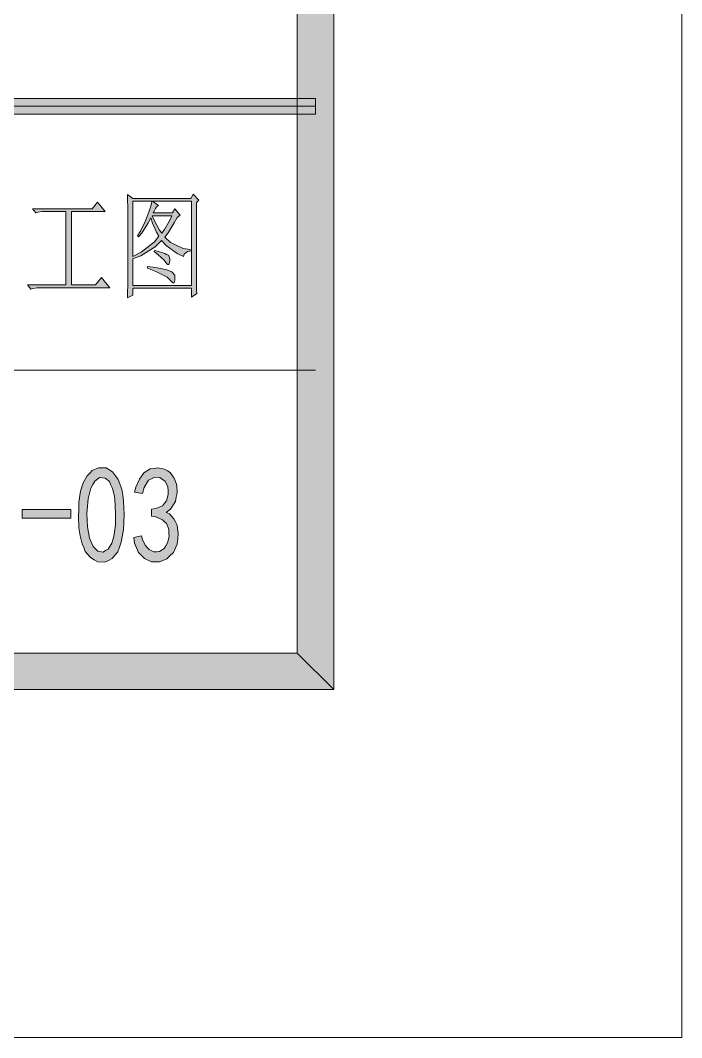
# Model space of a CAD drawing. Header units: millimetres. Extents: x 0 to 829, y 0 to 586.
# Drawn here: x 811.34 to 829.15, y 0 to 27.38 of the extents above; entities that cross this region are included whole.
import ezdxf

# ---------------------------------------------------------------- set-up
doc = ezdxf.new("R2010")
doc.units = ezdxf.units.MM

msp = doc.modelspace()

# ---------------------------------------------------------------- hatches: boundary and pattern name
h = msp.add_hatch(color=0)
h.dxf.hatch_style = 2
h.paths.add_polyline_path([(819.788528, 9.36625), (818.80075, 10.3505), (818.80075, 575.281778), (819.788528, 576.266028)])
h = msp.add_hatch(color=0)
h.dxf.hatch_style = 2
h.paths.add_polyline_path([(769.958667, 24.853194), (769.958667, 25.276528), (819.294639, 25.276528), (819.294639, 24.853194)])
h = msp.add_hatch(color=0)
h.dxf.hatch_style = 2
h.paths.add_polyline_path([(811.671111, 22.302611), (813.279778, 22.302611), (813.424417, 22.482528), (813.629028, 22.232056), (812.718861, 22.232056), (812.718861, 20.2565), (813.367972, 20.2565), (813.53025, 20.461111), (813.7525, 20.182417), (811.858083, 20.182417), (811.794583, 20.182417), (811.678167, 20.164778), (811.62525, 20.147139), (811.537056, 20.2565), (812.574222, 20.2565), (812.574222, 22.232056), (811.992139, 22.232056), (811.928639, 22.232056), (811.812222, 22.210889), (811.759306, 22.19325)])
h = msp.add_hatch(color=0)
h.paths.add_polyline_path([(816.087889, 22.471944), (816.087889, 20.464639), (816.087889, 20.341167), (816.091417, 20.125972), (816.094944, 20.027194), (815.950306, 19.931944), (815.950306, 20.171833), (814.373389, 20.171833), (814.373389, 19.977806), (814.22875, 19.90725), (814.232278, 20.027194), (814.239333, 20.274139), (814.239333, 20.401139), (814.239333, 22.228528), (814.239333, 22.330833), (814.232278, 22.563667), (814.22875, 22.690667), (814.373389, 22.581306), (815.932667, 22.581306), (815.999694, 22.70125), (816.154917, 22.5425)])
h.paths.add_polyline_path([(814.373389, 20.245917), (815.950306, 20.245917), (815.950306, 22.507222), (814.906083, 22.507222), (815.068361, 22.397861), (815.011917, 22.362583), (814.983694, 22.309667), (814.937833, 22.221472), (814.923722, 22.19325), (815.438778, 22.19325), (815.505806, 22.302611), (815.650444, 22.133278), (815.572833, 22.073306), (815.491694, 21.925139), (815.322361, 21.660556), (815.234167, 21.540611), (815.385861, 21.3995), (815.728056, 21.237222), (815.922083, 21.212528), (815.922083, 21.163139), (815.848, 21.159611), (815.756278, 21.085528), (815.738639, 21.0185), (815.569306, 21.099639), (815.272972, 21.314833), (815.145972, 21.455944), (814.976639, 21.286611), (814.592111, 21.036139), (814.373389, 20.958528)])
h.paths.add_polyline_path([(814.373389, 22.507222), (814.373389, 21.0185), (814.599167, 21.141972), (814.955472, 21.413611), (815.078944, 21.565306), (815.015444, 21.674667), (814.906083, 21.921611), (814.856694, 22.059194), (814.779083, 21.9075), (814.616806, 21.6535), (814.528611, 21.551194), (814.500389, 21.575889), (814.578, 21.702889), (814.708528, 21.967472), (814.761444, 22.101528), (814.814361, 22.239111), (814.877861, 22.440194), (814.884917, 22.507222)])
h.paths.add_polyline_path([(814.8955, 22.119167), (814.962528, 21.967472), (815.093056, 21.734639), (815.156556, 21.649972), (815.223583, 21.745222), (815.361167, 21.981583), (815.428194, 22.119167)])
h = msp.add_hatch(color=0)
h.dxf.hatch_style = 2
h.paths.add_polyline_path([(814.955472, 21.187833), (815.068361, 21.159611), (815.234167, 21.103167), (815.283556, 21.078472), (815.332944, 21.057306), (815.375278, 20.972639), (815.37175, 20.916194), (815.364694, 20.85975), (815.347056, 20.803306), (815.332944, 20.803306), (815.315306, 20.803306), (815.283556, 20.831528), (815.262389, 20.863278), (815.216528, 20.92325), (815.05425, 21.067889), (814.944889, 21.152556)])
h = msp.add_hatch(color=0)
h.dxf.hatch_style = 2
h.paths.add_polyline_path([(814.7685, 20.753917), (814.994278, 20.722167), (815.287083, 20.665722), (815.354111, 20.6375), (815.424667, 20.612806), (815.502278, 20.517556), (815.505806, 20.450528), (815.509333, 20.3835), (815.491694, 20.316472), (815.467, 20.316472), (815.452889, 20.316472), (815.4035, 20.355278), (815.37175, 20.390556), (815.297667, 20.464639), (814.997806, 20.619861), (814.7685, 20.704528)])
h = msp.add_hatch(color=0)
h.paths.add_polyline_path([(812.916417, 14.216944), (812.919944, 14.407444), (812.962278, 14.707306), (813.001083, 14.820194), (813.039889, 14.933083), (813.145722, 15.116528), (813.21275, 15.187083), (813.283306, 15.261167), (813.452639, 15.331722), (813.554944, 15.331722), (813.653722, 15.331722), (813.830111, 15.225889), (813.904194, 15.123583), (813.981806, 15.01775), (814.077056, 14.756694), (814.10175, 14.597944), (814.122917, 14.439194), (814.140556, 14.075833), (814.129972, 13.871222), (814.122917, 13.666611), (814.062944, 13.331472), (814.013556, 13.200944), (813.967694, 13.070417), (813.819528, 12.8905), (813.72075, 12.841111), (813.621972, 12.791722), (813.427944, 12.802306), (813.329167, 12.862278), (813.230389, 12.92225), (813.092806, 13.084528), (813.054, 13.186833), (813.011667, 13.285611), (812.955222, 13.500806), (812.937583, 13.610167), (812.919944, 13.723056), (812.909361, 14.026444)])
h.paths.add_polyline_path([(813.156306, 14.301611), (813.138667, 14.104056), (813.152778, 13.751278), (813.181, 13.596056), (813.209222, 13.440833), (813.304472, 13.222111), (813.3715, 13.158611), (813.435, 13.091583), (813.572583, 13.066889), (813.639611, 13.105694), (813.710167, 13.148028), (813.808944, 13.306778), (813.840694, 13.423194), (813.872444, 13.543139), (813.904194, 13.800667), (813.904194, 13.941778), (813.904194, 14.082889), (813.897139, 14.336889), (813.890083, 14.453306), (813.8795, 14.569722), (813.826583, 14.777861), (813.78425, 14.869583), (813.741917, 14.964833), (813.6255, 15.060083), (813.554944, 15.067139), (813.480861, 15.070667), (813.353861, 14.978944), (813.300944, 14.883694), (813.2445, 14.791972), (813.173944, 14.499167)])
h = msp.add_hatch(color=0)
h.dxf.hatch_style = 2
h.paths.add_polyline_path([(814.401611, 13.458472), (814.60975, 13.504333), (814.630917, 13.409083), (814.705, 13.253861), (814.757917, 13.193889), (814.810833, 13.133917), (814.937833, 13.073944), (815.018972, 13.077472), (815.096583, 13.081), (815.220056, 13.162139), (815.265917, 13.236222), (815.311778, 13.313833), (815.350583, 13.486694), (815.347056, 13.581944), (815.34, 13.680722), (815.280028, 13.832417), (815.223583, 13.885333), (815.170667, 13.93825), (814.994278, 14.015861), (814.874333, 14.037028), (814.874333, 14.224), (814.994278, 14.238111), (815.170667, 14.315722), (815.223583, 14.38275), (815.280028, 14.44625), (815.329417, 14.615583), (815.322361, 14.721417), (815.315306, 14.823722), (815.241222, 14.975417), (815.174194, 15.021278), (815.103639, 15.070667), (814.955472, 15.08125), (814.877861, 15.042444), (814.80025, 15.007167), (814.676778, 14.806083), (814.630917, 14.640278), (814.422778, 14.682611), (814.458056, 14.813139), (814.553306, 15.028333), (814.613278, 15.116528), (814.67325, 15.201194), (814.839056, 15.3035), (814.941361, 15.317611), (815.047194, 15.331722), (815.227111, 15.299972), (815.304722, 15.254111), (815.382333, 15.204722), (815.491694, 15.060083), (815.523444, 14.964833), (815.555194, 14.866056), (815.565778, 14.654389), (815.541083, 14.5415), (815.519917, 14.425083), (815.385861, 14.224), (815.2765, 14.135806), (815.357639, 14.093472), (815.481111, 13.962944), (815.523444, 13.878278), (815.565778, 13.790083), (815.597528, 13.564306), (815.583417, 13.423194), (815.565778, 13.282083), (815.467, 13.056306), (815.378806, 12.971639), (815.294139, 12.883444), (815.096583, 12.802306), (814.987222, 12.805833), (814.877861, 12.809361), (814.687361, 12.894028), (814.60975, 12.978694), (814.528611, 13.059833), (814.422778, 13.30325)])
h = msp.add_hatch(color=0)
h.dxf.hatch_style = 2
h.paths.add_polyline_path([(812.708278, 13.977056), (811.395944, 13.977056), (811.395944, 14.209889), (812.708278, 14.209889)])
h = msp.add_hatch(color=0)
h.dxf.hatch_style = 2
h.paths.add_polyline_path([(24.154694, 9.36625), (25.142472, 10.3505), (818.80075, 10.3505), (819.788528, 9.36625)])

# ---------------------------------------------------------------- linework, layer by layer
at = {"color": 0, "lineweight": 0}
for points in [[(0, 0), (0, 585.632278), (829.154778, 585.632278), (829.154778, 0)], [(819.788528, 9.36625), (818.80075, 10.3505), (818.80075, 575.281778), (819.788528, 576.266028)], [(769.958667, 24.853194), (769.958667, 25.276528), (819.294639, 25.276528), (819.294639, 24.853194)], [(811.671111, 22.302611), (813.279778, 22.302611), (813.424417, 22.482528), (813.629028, 22.232056), (812.718861, 22.232056), (812.718861, 20.2565), (813.367972, 20.2565), (813.53025, 20.461111), (813.7525, 20.182417), (811.858083, 20.182417), (811.794583, 20.182417), (811.678167, 20.164778), (811.62525, 20.147139), (811.537056, 20.2565), (812.574222, 20.2565), (812.574222, 22.232056), (811.992139, 22.232056), (811.928639, 22.232056), (811.812222, 22.210889), (811.759306, 22.19325)], [(816.087889, 22.471944), (816.087889, 20.464639), (816.087889, 20.341167), (816.091417, 20.125972), (816.094944, 20.027194), (815.950306, 19.931944), (815.950306, 20.171833), (814.373389, 20.171833), (814.373389, 19.977806), (814.22875, 19.90725), (814.232278, 20.027194), (814.239333, 20.274139), (814.239333, 20.401139), (814.239333, 22.228528), (814.239333, 22.330833), (814.232278, 22.563667), (814.22875, 22.690667), (814.373389, 22.581306), (815.932667, 22.581306), (815.999694, 22.70125), (816.154917, 22.5425)], [(814.373389, 20.245917), (815.950306, 20.245917), (815.950306, 22.507222), (814.906083, 22.507222), (815.068361, 22.397861), (815.011917, 22.362583), (814.983694, 22.309667), (814.937833, 22.221472), (814.923722, 22.19325), (815.438778, 22.19325), (815.505806, 22.302611), (815.650444, 22.133278), (815.572833, 22.073306), (815.491694, 21.925139), (815.322361, 21.660556), (815.234167, 21.540611), (815.385861, 21.3995), (815.728056, 21.237222), (815.922083, 21.212528), (815.922083, 21.163139), (815.848, 21.159611), (815.756278, 21.085528), (815.738639, 21.0185), (815.569306, 21.099639), (815.272972, 21.314833), (815.145972, 21.455944), (814.976639, 21.286611), (814.592111, 21.036139), (814.373389, 20.958528)], [(814.373389, 22.507222), (814.373389, 21.0185), (814.599167, 21.141972), (814.955472, 21.413611), (815.078944, 21.565306), (815.015444, 21.674667), (814.906083, 21.921611), (814.856694, 22.059194), (814.779083, 21.9075), (814.616806, 21.6535), (814.528611, 21.551194), (814.500389, 21.575889), (814.578, 21.702889), (814.708528, 21.967472), (814.761444, 22.101528), (814.814361, 22.239111), (814.877861, 22.440194), (814.884917, 22.507222)], [(814.8955, 22.119167), (814.962528, 21.967472), (815.093056, 21.734639), (815.156556, 21.649972), (815.223583, 21.745222), (815.361167, 21.981583), (815.428194, 22.119167)], [(814.955472, 21.187833), (815.068361, 21.159611), (815.234167, 21.103167), (815.283556, 21.078472), (815.332944, 21.057306), (815.375278, 20.972639), (815.37175, 20.916194), (815.364694, 20.85975), (815.347056, 20.803306), (815.332944, 20.803306), (815.315306, 20.803306), (815.283556, 20.831528), (815.262389, 20.863278), (815.216528, 20.92325), (815.05425, 21.067889), (814.944889, 21.152556)], [(814.7685, 20.753917), (814.994278, 20.722167), (815.287083, 20.665722), (815.354111, 20.6375), (815.424667, 20.612806), (815.502278, 20.517556), (815.505806, 20.450528), (815.509333, 20.3835), (815.491694, 20.316472), (815.467, 20.316472), (815.452889, 20.316472), (815.4035, 20.355278), (815.37175, 20.390556), (815.297667, 20.464639), (814.997806, 20.619861), (814.7685, 20.704528)], [(812.916417, 14.216944), (812.919944, 14.407444), (812.962278, 14.707306), (813.001083, 14.820194), (813.039889, 14.933083), (813.145722, 15.116528), (813.21275, 15.187083), (813.283306, 15.261167), (813.452639, 15.331722), (813.554944, 15.331722), (813.653722, 15.331722), (813.830111, 15.225889), (813.904194, 15.123583), (813.981806, 15.01775), (814.077056, 14.756694), (814.10175, 14.597944), (814.122917, 14.439194), (814.140556, 14.075833), (814.129972, 13.871222), (814.122917, 13.666611), (814.062944, 13.331472), (814.013556, 13.200944), (813.967694, 13.070417), (813.819528, 12.8905), (813.72075, 12.841111), (813.621972, 12.791722), (813.427944, 12.802306), (813.329167, 12.862278), (813.230389, 12.92225), (813.092806, 13.084528), (813.054, 13.186833), (813.011667, 13.285611), (812.955222, 13.500806), (812.937583, 13.610167), (812.919944, 13.723056), (812.909361, 14.026444)], [(814.401611, 13.458472), (814.60975, 13.504333), (814.630917, 13.409083), (814.705, 13.253861), (814.757917, 13.193889), (814.810833, 13.133917), (814.937833, 13.073944), (815.018972, 13.077472), (815.096583, 13.081), (815.220056, 13.162139), (815.265917, 13.236222), (815.311778, 13.313833), (815.350583, 13.486694), (815.347056, 13.581944), (815.34, 13.680722), (815.280028, 13.832417), (815.223583, 13.885333), (815.170667, 13.93825), (814.994278, 14.015861), (814.874333, 14.037028), (814.874333, 14.224), (814.994278, 14.238111), (815.170667, 14.315722), (815.223583, 14.38275), (815.280028, 14.44625), (815.329417, 14.615583), (815.322361, 14.721417), (815.315306, 14.823722), (815.241222, 14.975417), (815.174194, 15.021278), (815.103639, 15.070667), (814.955472, 15.08125), (814.877861, 15.042444), (814.80025, 15.007167), (814.676778, 14.806083), (814.630917, 14.640278), (814.422778, 14.682611), (814.458056, 14.813139), (814.553306, 15.028333), (814.613278, 15.116528), (814.67325, 15.201194), (814.839056, 15.3035), (814.941361, 15.317611), (815.047194, 15.331722), (815.227111, 15.299972), (815.304722, 15.254111), (815.382333, 15.204722), (815.491694, 15.060083), (815.523444, 14.964833), (815.555194, 14.866056), (815.565778, 14.654389), (815.541083, 14.5415), (815.519917, 14.425083), (815.385861, 14.224), (815.2765, 14.135806), (815.357639, 14.093472), (815.481111, 13.962944), (815.523444, 13.878278), (815.565778, 13.790083), (815.597528, 13.564306), (815.583417, 13.423194), (815.565778, 13.282083), (815.467, 13.056306), (815.378806, 12.971639), (815.294139, 12.883444), (815.096583, 12.802306), (814.987222, 12.805833), (814.877861, 12.809361), (814.687361, 12.894028), (814.60975, 12.978694), (814.528611, 13.059833), (814.422778, 13.30325)], [(813.156306, 14.301611), (813.138667, 14.104056), (813.152778, 13.751278), (813.181, 13.596056), (813.209222, 13.440833), (813.304472, 13.222111), (813.3715, 13.158611), (813.435, 13.091583), (813.572583, 13.066889), (813.639611, 13.105694), (813.710167, 13.148028), (813.808944, 13.306778), (813.840694, 13.423194), (813.872444, 13.543139), (813.904194, 13.800667), (813.904194, 13.941778), (813.904194, 14.082889), (813.897139, 14.336889), (813.890083, 14.453306), (813.8795, 14.569722), (813.826583, 14.777861), (813.78425, 14.869583), (813.741917, 14.964833), (813.6255, 15.060083), (813.554944, 15.067139), (813.480861, 15.070667), (813.353861, 14.978944), (813.300944, 14.883694), (813.2445, 14.791972), (813.173944, 14.499167)], [(812.708278, 13.977056), (811.395944, 13.977056), (811.395944, 14.209889), (812.708278, 14.209889)], [(24.154694, 9.36625), (25.142472, 10.3505), (818.80075, 10.3505), (819.788528, 9.36625)]]:
    msp.add_lwpolyline(points, close=True, dxfattribs=at)
for points in [[(819.294639, 25.064861), (769.958667, 25.064861)], [(769.958667, 17.966972), (819.294639, 17.966972)]]:
    msp.add_lwpolyline(points, dxfattribs=at)

doc.saveas('drawing.dxf')
